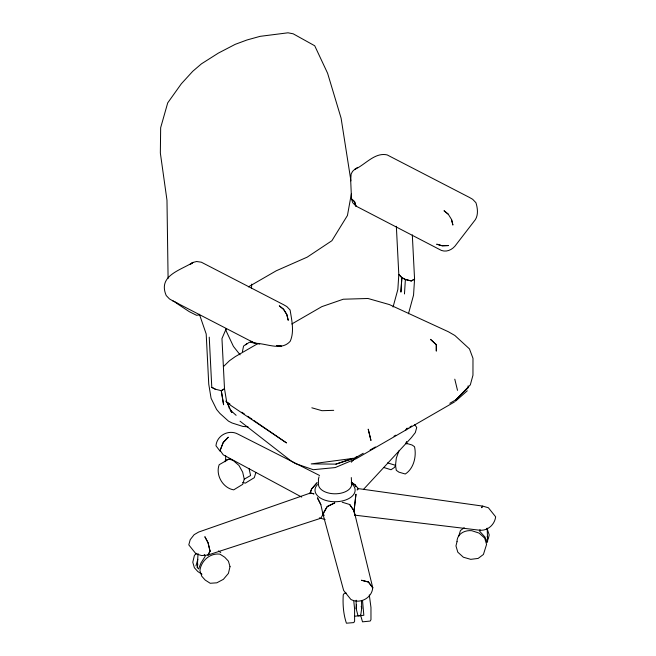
<?xml version="1.0" encoding="UTF-8"?>
<svg xmlns="http://www.w3.org/2000/svg" width="656" height="656" viewBox="0 0 656 656"><rect width="100%" height="100%" fill="white"/><g stroke="black" fill="none" stroke-linecap="round" stroke-linejoin="round"><path stroke-width="0.98" d="M468.113 385.867L468.113 387.803L455.74 399.881L449.819 403.301M225.59 461.685L225.697 455.764M204.27 554.55L205.197 556.296L200.974 563.004L198.596 568.949L197.276 567.579L198.022 553.492M353.805 601.257L354.601 609.03L354.601 621.216L353.805 622.593L346.417 623.2C343.367 614.172 342.678 604.34 343.252 594.853L344.302 593.327L346.343 593.114M251.494 288.189L251.715 284.122M404.473 293.954L405.383 279.472L401.849 277.636L398.807 274.479L396.347 226.271M354.757 515.132L354.068 510.885L355.946 494.271L354.068 510.885L354.74 515.14L479.446 530.196C487.515 531.122 494.739 524.693 495.649 516.813L488.4 507.769L482.701 506.096L481.586 507.719L482.685 506.096L358.324 488.613L355.093 484.964L351.321 482.185M361.513 600.83L361.727 608.268L360.669 615.582L358.028 615.886L356.183 608.719L356.577 604.832M406.859 443.981L405.539 443.071L412.14 445.047L414.518 446.728C416.675 456.158 413.838 468.597 405.277 474.001L398.946 472.172L396.306 470.344L395.511 465.317L396.306 458.159L398.946 450.844M197.276 567.579L197.809 563.914M479.979 529.63L479.716 531.303L484.997 537.1L487.105 542.586L487.638 541.061L487.178 528.113M351.37 193.791L347.442 215.48L331.903 240.711L307.213 257.136L276.266 270.78L248.394 286.869M242.425 351.583L243.565 346.048L247.214 343.473M406.54 428.286L406.244 429.664L405.342 430.32M319.046 476.814L318.439 479.036L318.439 484.202A16.63 9.602 0 0 0 336.372 493.779A16.63 9.602 0 0 0 351.493 482.701M195.955 565.898L197.809 559.347M224.467 461.66A14.621 8.446 60 0 1 233.708 460.897L238.981 465.473L242.679 472.172L244.262 479.183L242.679 484.366L233.708 489.852C222.892 488.113 215.291 474.944 219.186 464.71L229.969 458.487M255.881 472.484L254.298 477.666L245.319 483.152L242.679 482.39M458.601 536.485L460.446 530.54L464.218 527.711M309.911 493.681L311.633 488.925L317.02 482.824L311.633 488.925L309.911 493.681M220.113 450.459L223.212 442.513L228.198 437.257L223.212 442.513L220.113 450.459L223.22 454.813L301.711 497.1M226.271 328.525L221.958 338.578L224.508 388.778L226.697 401.964L231.863 412.411L230.551 410.845M393.059 307.016L397.856 289.452L398.807 274.503L401.849 277.652L405.375 279.464M408.458 313.789L413.551 295.093L414.567 279.087L412.312 234.889M342.194 502.217L349.714 504.521L354.068 510.885L372.756 587.751C371.895 598.116 359.98 604.365 350.87 599.453L343.629 590.416L322.867 513.73L327.205 506.58L334.74 502.898L327.205 506.58L320.866 518.232L208.05 555.001L201.728 555.583L196.029 553.902L188.789 544.865L190.224 539.675L194.135 534.673L198.653 532.057L310.518 492.984L313.994 493.911L310.526 492.976M395.814 465.104L394.453 467.449L391.025 469.737L384.162 467.605M196.259 553.311L194.373 555.534L192.79 562.241L194.373 567.727L197.809 571.54L201.982 574.205M363.432 489.458L411.41 437.609L415.314 432.607L416.732 427.417L414.567 424.539M455.74 399.881L470.319 384.867L472.96 375.24L472.984 358.332L469.458 348.885L454.854 335.478L448.335 331.731L389.369 304.573L367.967 298.48L343.268 299.226L321.842 306.639L291.805 323.982M351.296 462.201L354.888 458.552M223.565 366.483L229.42 360.759L235.266 356.626L258.234 343.359M354.683 169.428L352.592 171.331L351.132 174.045L350.681 180.244L351.509 198.883L352.682 202.655L355.937 206.05L441.431 250.444C446.441 252.265 451.533 250.034 454.895 246.23L475.379 219.629C478.454 214.635 477.609 208.05 475.936 202.712L472.664 199.293L469.409 197.423L387.171 154.914C374.732 152.053 365.187 164.869 354.683 169.428L357.61 167.378M455.453 401.251L467.277 390.796M189.978 264.532L192.905 262.466L196.611 261.514L201.343 262.203L283.589 304.712L286.836 306.582L290.108 310.001C291.666 319.907 294.552 331.797 290.173 341.325C281.203 351.427 266.393 343.154 254.979 343.318L172.733 300.809L169.478 298.931L166.214 295.528C157.752 275.815 179.793 270.592 192.905 262.466L189.986 264.516M245.672 344.826L249.321 342.252L256.135 343.186M221.277 390.681L223.606 404.76L221.269 390.673L224.508 388.778L221.277 390.681L215.332 389.205L211.79 387.368L209.239 337.151M244.262 479.183L250.6 475.526L249.018 468.515M354.798 458.159L311.206 463.907L335.921 464.12L354.798 458.159L363.244 453.28M370.091 450.024L375.404 446.957M394.002 436.215L395.773 435.199M406.4 429.057L408.163 428.04M409.934 427.015L411.706 425.99M454.551 401.915L356.142 458.724L335.191 467.58L313.265 469.696L295.561 463.612L291.51 461.283L240.03 421.185M335.921 464.12L352.682 458.306M355.47 457.339L357.331 456.691M199.547 314.896L196.529 315.29L189.215 311.625L176.079 302.933M354.863 616.189L363.834 615.279L362.514 600.494M333.699 410.336L321.973 410.697L311.838 407.794M248.058 426.851L242.917 426.441L232.027 422.972L228.485 421.144L219.891 413.395L216.619 409.483L211.084 398.29L208.756 384.203L206.197 333.994L199.399 314.24M259.71 344.015L254.995 343.309L250.772 341.128M319.333 517.871L325.105 519.568M387.598 462.882L395.511 465.317M319.579 475.485L237.866 434.067C228.747 429.163 216.841 435.404 215.972 445.768L220.309 451.517M172.749 300.801L176.964 302.982M211.806 387.368L215.324 389.197M218.399 550.966L220.769 552.491M229.994 404.088L227.468 402.349L229.469 408.778M241.802 412.206L244.335 413.944M247.706 416.257L251.929 419.159M253.61 420.316L286.508 442.915L229.354 404.457L225.705 401.111M351.321 482.185L355.093 484.964L355.962 486.719M448.286 214.225L444.014 210.715L448.286 214.233L451.533 219.481L452.894 225.065L451.541 219.489M230.092 409.869L236.127 415.322M351.509 198.891L354.593 201.712L355.937 206.05L354.593 201.712L351.509 198.883L351.509 195.504M240.096 354.839L233.421 346.393L226.238 331.132L225.869 329.238M349.714 504.521L354.068 510.885M320.866 504.718L317.397 497.797L320.866 504.71L322.867 513.73L323.949 515.321M322.867 513.73L323.957 515.321M355.093 484.964L355.962 486.719M487.146 536.551L488.162 539.232L489.22 534.96L487.105 528.564M361.202 606.357L361.727 608.268M351.288 477.552L351.698 484.202M487.17 539.265L487.638 541.061M454.788 379.184L457.503 390.345M360.579 615.123L362.514 621.831L370.173 621.068L370.968 619.699L370.968 607.505L369.295 594.902M350.927 180.892L341.095 118.154L327.606 73.275L314.716 45.764L293.158 33.792L288 32.8L260.12 36.342L246.976 39.983L235.225 44.337L218.333 53.12L201.441 63.845L192.749 71.291L181.351 83.755L167.715 102.869L160.663 127.699L160.351 153.037L166.977 200.203L168.092 278.39M406.507 441.496L406.572 443.358M356.183 600.215L356.183 608.719M351.296 483.349A20.057 11.578 0 0 1 349.099 498.429A20.057 11.578 0 0 1 322.932 499.38A20.057 11.578 0 0 1 317.488 484.579M436.314 344.687L436.306 351.108L436.306 344.687L430.451 339.316L436.314 344.687M401.841 277.636L400.923 292.117L401.849 277.652M230.01 566.661L228.427 573.369L223.409 579.314L216.816 582.815L210.215 583.274L205.197 580.068L201.769 576.263L199.916 570.622C201.023 560.913 210.018 552.762 219.981 554.164L224.729 557.215L228.427 561.175L230.01 566.661M457.019 541.667L455.961 545.931L457.806 552.18L463.349 557.215L470.737 559.347L478.134 558.428L483.415 554.468L486.58 544.414L484.727 538.166L479.183 533.131L471.795 530.696A14.621 11.824 13.9 0 0 457.019 541.667M210.043 551.122L208.05 555.001L210.043 551.122L208.05 542.717L204.852 536.698L208.042 542.717L210.043 551.122M358.315 488.622L357.135 489.966L358.324 488.613M414.567 279.087L411.32 280.948L405.383 279.481L411.32 280.965L414.567 279.087M448.368 245.565L442.177 245.762L436.83 244.229L442.177 245.762L448.368 245.565M281.457 346.237L276.734 345.54L281.457 346.237M368.41 582.003L361.456 580.248L368.41 582.011L372.756 587.751L368.41 582.011M283.581 309.32L279.3 305.811L283.581 309.329L286.836 314.568L288.181 320.161L286.836 314.568L283.581 309.32M370.919 440.332L368.213 429.163L370.927 440.332"/></g></svg>
